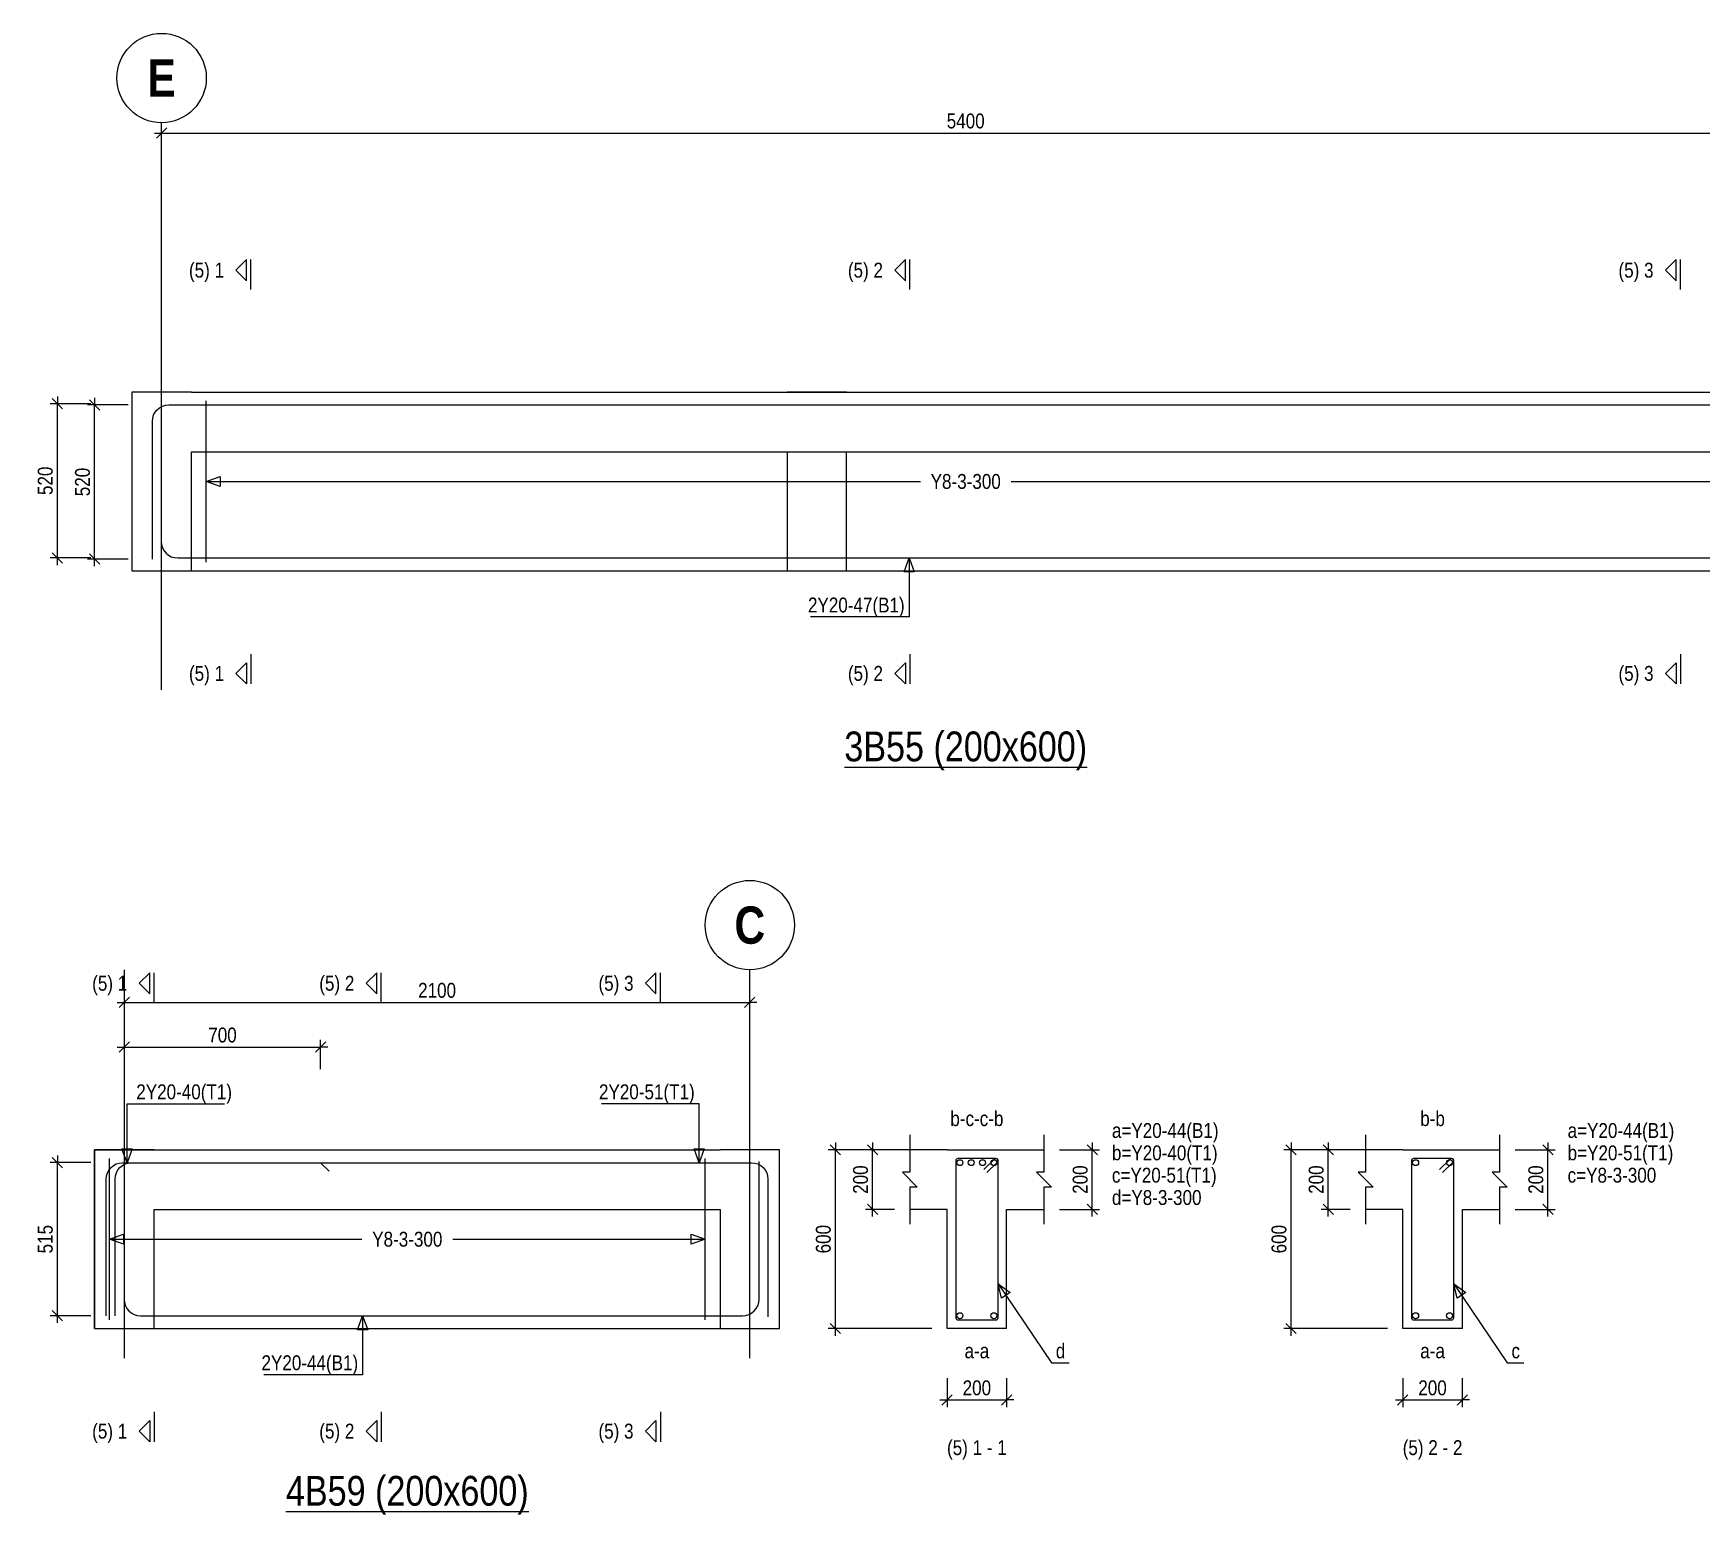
# Model space of a CAD drawing. Extents: x 0 to 206258, y -403073 to 0.
# Drawn here: x 12479 to 23682, y -263624 to -253674 of the extents above; entities that cross this region are included whole.
import ezdxf
from ezdxf.enums import TextEntityAlignment as Align
from ezdxf.lldxf.tags import DXFTag

# ---------------------------------------------------------------- set-up
doc = ezdxf.new("R2010")
doc.units = 0
doc.header["$LTSCALE"] = 1000
for name, color, linetype in [('Axis Circle(Dir 2)', 150, 'Continuous'), ('Axis Label(Dir 1)', 7, 'Continuous'), ('Axis Line(Dir 2)', 150, 'CENTER2'), ('Break Line', 5, 'Continuous'), ('Dimension Line', 5, 'Continuous'), ('Front Elevation Line', 40, 'Continuous'), ('Leader Line', 5, 'Continuous'), ('Link Line', 3, 'Continuous'), ('Rebar Kink', 4, 'Continuous'), ('Rebar Label', 6, 'Continuous'), ('Rebar Line', 7, 'Continuous'), ('Section Label', 1, 'Continuous'), ('Section Line', 1, 'Continuous'), ('Top Rebar Label', 6, 'Continuous'), ('Top Rebar Line', 7, 'Continuous')]:
    doc.layers.add(name, color=color, linetype=linetype)
for name, color, linetype, true_color in [('Back Elevation Line', 191, 'HIDDEN2', 0xd4aaff), ('Beam Label(D)', 94, 'Continuous', 0x008100), ('Beam Line(D)', 112, 'Continuous', 0x00bd5e), ('Link Label', 94, 'Continuous', 0x008100)]:
    doc.layers.add(name, color=color, linetype=linetype, true_color=true_color)
doc.styles.add('Axis Label(Dir 1)', font='ARIALNB.TTF', dxfattribs={"height": 250})
doc.styles.add('Beam Label(D)', font='ARIALN.TTF', dxfattribs={"height": 200})
doc.styles.add('Dimension Text', font='ARIALN.TTF', dxfattribs={"height": 100})
doc.styles.add('Link Label', font='ARIALN.TTF', dxfattribs={"height": 100})
doc.styles.add('Rebar Label', font='ARIALN.TTF', dxfattribs={"height": 100})
doc.styles.add('Section Label', font='ARIALN.TTF', dxfattribs={"height": 100})
doc.styles.add('Top Rebar Label', font='ARIALN.TTF', dxfattribs={"height": 100})
tags = doc.linetypes.add('CENTER2', pattern=[1.125, 0.75, -0.125, 0.125, -0.125]).pattern_tags.tags
tags[10:11] = [DXFTag(74, 4), DXFTag(75, 0), DXFTag(340, '0'), DXFTag(46, 0.0), DXFTag(50, 0.0), DXFTag(44, 0.0), DXFTag(45, 0.0)]
tags[8:9] = [DXFTag(74, 4), DXFTag(75, 0), DXFTag(340, '0'), DXFTag(46, 0.0), DXFTag(50, 0.0), DXFTag(44, 0.0), DXFTag(45, 0.0)]
tags[6:7] = [DXFTag(74, 4), DXFTag(75, 0), DXFTag(340, '0'), DXFTag(46, 0.0), DXFTag(50, 0.0), DXFTag(44, 0.0), DXFTag(45, 0.0)]
tags[4:5] = [DXFTag(74, 4), DXFTag(75, 0), DXFTag(340, '0'), DXFTag(46, 0.0), DXFTag(50, 0.0), DXFTag(44, 0.0), DXFTag(45, 0.0)]
tags = doc.linetypes.add('HIDDEN2', pattern=[0.1875, 0.125, -0.0625]).pattern_tags.tags
tags[6:7] = [DXFTag(74, 4), DXFTag(75, 0), DXFTag(340, '0'), DXFTag(46, 0.0), DXFTag(50, 0.0), DXFTag(44, 0.0), DXFTag(45, 0.0)]
tags[4:5] = [DXFTag(74, 4), DXFTag(75, 0), DXFTag(340, '0'), DXFTag(46, 0.0), DXFTag(50, 0.0), DXFTag(44, 0.0), DXFTag(45, 0.0)]
doc.dimstyles.new('BEAM', dxfattribs={"dimtxt": 100, "dimasz": 30, "dimexe": 48.3, "dimexo": 103.5, "dimgap": 30, "dimtad": 1, "dimtoh": 1, "dimdec": 1, "dimlfac": 0.5, "dimdsep": 46, "dimtxsty": 'Dimension Text', "dimblk": 'PCDIM_TICK', "dimcen": 0.09, "dimclrd": 5, "dimclre": 5, "dimclrt": 5, "dimadec": 1, "dimazin": 0, "dimtp": 1, "dimtm": 1, "dimtfac": 1, "dimtdec": 4, "dimtofl": 0, "dimtmove": 0, "dimatfit": 3, "dimfxl": 1, "dimtolj": 1, "dimtzin": 0, "dimarcsym": 0})

# ---------------------------------------------------------------- blocks, each defined once
blk = doc.blocks.new('PCDIM_TICK')
at = {"layer": 'Dimension Line', "color": 0, "transparency": 33554687}
for p, q in [((1.15, 1.15), (-1.15, -1.15)), ((1.61, 0), (0, 0))]:
    blk.add_line(p, q, dxfattribs=at)
blk = doc.blocks.new('*U3281')
at = {"layer": 'Dimension Line', "color": 5, "true_color": 0x0000ff, "transparency": 16777216}
for p, q in [((13115, -256170), (12842, -256170)), ((12890, -257206), (12890, -256170)), ((13115, -257206), (12842, -257206))]:
    blk.add_line(p, q, dxfattribs=at)
at = {"layer": 'Dimension Line', "color": 5, "true_color": 0x0000ff, "transparency": 16777216, "xscale": 30, "yscale": 30}
for p, rotation in [((12890, -256170), 89.99999999999447), ((12890, -257206), 269.9999999999834)]:
    blk.add_blockref('PCDIM_TICK', p, dxfattribs=dict(at, rotation=rotation))
at = {"layer": 'Dimension Line', "color": 5, "true_color": 0x0000ff, "transparency": 16777216, "insert": (12860, -256688), "char_height": 100, "width": 181.5, "attachment_point": 8, "rotation": 90, "style": 'Dimension Text'}
blk.add_mtext('520', dxfattribs=at)
blk = doc.blocks.new('*U3282')
at = {"layer": 'Dimension Line', "color": 5, "true_color": 0x0000ff, "transparency": 16777216}
for p, q in [((12865, -256162), (12592, -256162)), ((12640, -257198), (12640, -256162)), ((12865, -257198), (12592, -257198))]:
    blk.add_line(p, q, dxfattribs=at)
at = {"layer": 'Dimension Line', "color": 5, "true_color": 0x0000ff, "transparency": 16777216, "xscale": 30, "yscale": 30}
for p, rotation in [((12640, -256162), 89.99999999999447), ((12640, -257198), 269.9999999999834)]:
    blk.add_blockref('PCDIM_TICK', p, dxfattribs=dict(at, rotation=rotation))
at = {"layer": 'Dimension Line', "color": 5, "true_color": 0x0000ff, "transparency": 16777216, "insert": (12610, -256680), "char_height": 100, "width": 181.5, "attachment_point": 8, "rotation": 90, "style": 'Dimension Text'}
blk.add_mtext('520', dxfattribs=at)
blk = doc.blocks.new('*U3283')
at = {"layer": 'Dimension Line', "color": 5, "true_color": 0x0000ff, "transparency": 16777216}
for p, q in [((13340, -254491), (13340, -254296)), ((24140, -254491), (24140, -254296)), ((13340, -254344), (24140, -254344))]:
    blk.add_line(p, q, dxfattribs=at)
at = {"layer": 'Dimension Line', "color": 5, "true_color": 0x0000ff, "transparency": 16777216, "xscale": 30, "yscale": 30, "rotation": 180.0000000000004}
blk.add_blockref('PCDIM_TICK', (13340, -254344), dxfattribs=at)
at = {"layer": 'Dimension Line', "color": 5, "true_color": 0x0000ff, "transparency": 16777216, "xscale": 30, "yscale": 30}
blk.add_blockref('PCDIM_TICK', (24140, -254344), dxfattribs=at)
at = {"layer": 'Dimension Line', "color": 5, "true_color": 0x0000ff, "transparency": 16777216, "insert": (18740, -254314), "char_height": 100, "width": 245.98, "attachment_point": 8, "style": 'Dimension Text'}
blk.add_mtext('5400', dxfattribs=at)
blk = doc.blocks.new('*U3346')
at = {"layer": 'Dimension Line', "color": 5, "true_color": 0x0000ff, "transparency": 16777216}
for p, q in [((13090, -260631), (13090, -260436)), ((14408, -260631), (14408, -260436)), ((13090, -260484), (14408, -260484))]:
    blk.add_line(p, q, dxfattribs=at)
at = {"layer": 'Dimension Line', "color": 5, "true_color": 0x0000ff, "transparency": 16777216, "xscale": 30, "yscale": 30, "rotation": 180.0000000000004}
blk.add_blockref('PCDIM_TICK', (13090, -260484), dxfattribs=at)
at = {"layer": 'Dimension Line', "color": 5, "true_color": 0x0000ff, "transparency": 16777216, "xscale": 30, "yscale": 30}
blk.add_blockref('PCDIM_TICK', (14408, -260484), dxfattribs=at)
at = {"layer": 'Dimension Line', "color": 5, "true_color": 0x0000ff, "transparency": 16777216, "insert": (13749, -260454), "char_height": 100, "width": 180.83, "attachment_point": 8, "style": 'Dimension Text'}
blk.add_mtext('700', dxfattribs=at)
blk = doc.blocks.new('*U3347')
at = {"layer": 'Dimension Line', "color": 5, "true_color": 0x0000ff, "transparency": 16777216}
for p, q in [((12865, -261260), (12592, -261260)), ((12640, -262288), (12640, -261260)), ((12865, -262288), (12592, -262288))]:
    blk.add_line(p, q, dxfattribs=at)
at = {"layer": 'Dimension Line', "color": 5, "true_color": 0x0000ff, "transparency": 16777216, "xscale": 30, "yscale": 30}
for p, rotation in [((12640, -261260), 89.99999999999447), ((12640, -262288), 269.9999999999834)]:
    blk.add_blockref('PCDIM_TICK', p, dxfattribs=dict(at, rotation=rotation))
at = {"layer": 'Dimension Line', "color": 5, "true_color": 0x0000ff, "transparency": 16777216, "insert": (12610, -261774), "char_height": 100, "width": 182.37, "attachment_point": 8, "rotation": 90, "style": 'Dimension Text'}
blk.add_mtext('515', dxfattribs=at)
blk = doc.blocks.new('*U3348')
at = {"layer": 'Dimension Line', "color": 5, "true_color": 0x0000ff, "transparency": 16777216}
for p, q in [((13090, -260331), (13090, -260136)), ((17290, -260331), (17290, -260136)), ((13090, -260184), (17290, -260184))]:
    blk.add_line(p, q, dxfattribs=at)
at = {"layer": 'Dimension Line', "color": 5, "true_color": 0x0000ff, "transparency": 16777216, "xscale": 30, "yscale": 30, "rotation": 180.0000000000004}
blk.add_blockref('PCDIM_TICK', (13090, -260184), dxfattribs=at)
at = {"layer": 'Dimension Line', "color": 5, "true_color": 0x0000ff, "transparency": 16777216, "xscale": 30, "yscale": 30}
blk.add_blockref('PCDIM_TICK', (17290, -260184), dxfattribs=at)
at = {"layer": 'Dimension Line', "color": 5, "true_color": 0x0000ff, "transparency": 16777216, "insert": (15190, -260154), "char_height": 100, "width": 247.25, "attachment_point": 8, "style": 'Dimension Text'}
blk.add_mtext('2100', dxfattribs=at)
blk = doc.blocks.new('*U3349')
at = {"layer": 'Dimension Line', "color": 5, "true_color": 0x0000ff, "transparency": 16777216}
for p, q in [((19369, -261174), (19638, -261174)), ((19590, -261574), (19590, -261174)), ((19369, -261574), (19638, -261574))]:
    blk.add_line(p, q, dxfattribs=at)
at = {"layer": 'Dimension Line', "color": 5, "true_color": 0x0000ff, "transparency": 16777216, "xscale": 30, "yscale": 30}
for p, rotation in [((19590, -261174), 89.99999999999447), ((19590, -261574), 269.9999999999834)]:
    blk.add_blockref('PCDIM_TICK', p, dxfattribs=dict(at, rotation=rotation))
at = {"layer": 'Dimension Line', "color": 5, "true_color": 0x0000ff, "transparency": 16777216, "insert": (19560, -261374), "char_height": 100, "width": 182.77, "attachment_point": 8, "rotation": 90, "style": 'Dimension Text'}
blk.add_mtext('200', dxfattribs=at)
blk = doc.blocks.new('*U3350')
at = {"layer": 'Dimension Line', "color": 5, "true_color": 0x0000ff, "transparency": 16777216}
for p, q in [((18262, -261174), (18067, -261174)), ((18115, -261574), (18115, -261174)), ((18262, -261574), (18067, -261574))]:
    blk.add_line(p, q, dxfattribs=at)
at = {"layer": 'Dimension Line', "color": 5, "true_color": 0x0000ff, "transparency": 16777216, "xscale": 30, "yscale": 30}
for p, rotation in [((18115, -261174), 89.99999999999447), ((18115, -261574), 269.9999999999834)]:
    blk.add_blockref('PCDIM_TICK', p, dxfattribs=dict(at, rotation=rotation))
at = {"layer": 'Dimension Line', "color": 5, "true_color": 0x0000ff, "transparency": 16777216, "insert": (18085, -261374), "char_height": 100, "width": 182.77, "attachment_point": 8, "rotation": 90, "style": 'Dimension Text'}
blk.add_mtext('200', dxfattribs=at)
blk = doc.blocks.new('*U3351')
at = {"layer": 'Dimension Line', "color": 5, "true_color": 0x0000ff, "transparency": 16777216}
for p, q in [((18512, -261174), (17817, -261174)), ((17865, -262374), (17865, -261174)), ((18512, -262374), (17817, -262374))]:
    blk.add_line(p, q, dxfattribs=at)
at = {"layer": 'Dimension Line', "color": 5, "true_color": 0x0000ff, "transparency": 16777216, "xscale": 30, "yscale": 30}
for p, rotation in [((17865, -261174), 89.99999999999447), ((17865, -262374), 269.9999999999834)]:
    blk.add_blockref('PCDIM_TICK', p, dxfattribs=dict(at, rotation=rotation))
at = {"layer": 'Dimension Line', "color": 5, "true_color": 0x0000ff, "transparency": 16777216, "insert": (17835, -261774), "char_height": 100, "width": 181.97, "attachment_point": 8, "rotation": 90, "style": 'Dimension Text'}
blk.add_mtext('600', dxfattribs=at)
blk = doc.blocks.new('*U3352')
at = {"layer": 'Dimension Line', "color": 5, "true_color": 0x0000ff, "transparency": 16777216}
for p, q in [((18615, -262708), (18615, -262903)), ((19015, -262708), (19015, -262903)), ((18615, -262854), (19015, -262854))]:
    blk.add_line(p, q, dxfattribs=at)
at = {"layer": 'Dimension Line', "color": 5, "true_color": 0x0000ff, "transparency": 16777216, "xscale": 30, "yscale": 30, "rotation": 180.0000000000004}
blk.add_blockref('PCDIM_TICK', (18615, -262854), dxfattribs=at)
at = {"layer": 'Dimension Line', "color": 5, "true_color": 0x0000ff, "transparency": 16777216, "xscale": 30, "yscale": 30}
blk.add_blockref('PCDIM_TICK', (19015, -262854), dxfattribs=at)
at = {"layer": 'Dimension Line', "color": 5, "true_color": 0x0000ff, "transparency": 16777216, "insert": (18815, -262824), "char_height": 100, "width": 182.77, "attachment_point": 8, "style": 'Dimension Text'}
blk.add_mtext('200', dxfattribs=at)
blk = doc.blocks.new('*U3353')
at = {"layer": 'Dimension Line', "color": 5, "true_color": 0x0000ff, "transparency": 16777216}
for p, q in [((22429, -261174), (22699, -261174)), ((22650, -261574), (22650, -261174)), ((22429, -261574), (22699, -261574))]:
    blk.add_line(p, q, dxfattribs=at)
at = {"layer": 'Dimension Line', "color": 5, "true_color": 0x0000ff, "transparency": 16777216, "xscale": 30, "yscale": 30}
for p, rotation in [((22650, -261174), 89.99999999999447), ((22650, -261574), 269.9999999999834)]:
    blk.add_blockref('PCDIM_TICK', p, dxfattribs=dict(at, rotation=rotation))
at = {"layer": 'Dimension Line', "color": 5, "true_color": 0x0000ff, "transparency": 16777216, "insert": (22620, -261374), "char_height": 100, "width": 182.77, "attachment_point": 8, "rotation": 90, "style": 'Dimension Text'}
blk.add_mtext('200', dxfattribs=at)
blk = doc.blocks.new('*U3354')
at = {"layer": 'Dimension Line', "color": 5, "true_color": 0x0000ff, "transparency": 16777216}
for p, q in [((21322, -261174), (21127, -261174)), ((21175, -261574), (21175, -261174)), ((21322, -261574), (21127, -261574))]:
    blk.add_line(p, q, dxfattribs=at)
at = {"layer": 'Dimension Line', "color": 5, "true_color": 0x0000ff, "transparency": 16777216, "xscale": 30, "yscale": 30}
for p, rotation in [((21175, -261174), 89.99999999999447), ((21175, -261574), 269.9999999999834)]:
    blk.add_blockref('PCDIM_TICK', p, dxfattribs=dict(at, rotation=rotation))
at = {"layer": 'Dimension Line', "color": 5, "true_color": 0x0000ff, "transparency": 16777216, "insert": (21145, -261374), "char_height": 100, "width": 182.77, "attachment_point": 8, "rotation": 90, "style": 'Dimension Text'}
blk.add_mtext('200', dxfattribs=at)
blk = doc.blocks.new('*U3355')
at = {"layer": 'Dimension Line', "color": 5, "true_color": 0x0000ff, "transparency": 16777216}
for p, q in [((21572, -261174), (20877, -261174)), ((20925, -262374), (20925, -261174)), ((21572, -262374), (20877, -262374))]:
    blk.add_line(p, q, dxfattribs=at)
at = {"layer": 'Dimension Line', "color": 5, "true_color": 0x0000ff, "transparency": 16777216, "xscale": 30, "yscale": 30}
for p, rotation in [((20925, -261174), 89.99999999999447), ((20925, -262374), 269.9999999999834)]:
    blk.add_blockref('PCDIM_TICK', p, dxfattribs=dict(at, rotation=rotation))
at = {"layer": 'Dimension Line', "color": 5, "true_color": 0x0000ff, "transparency": 16777216, "insert": (20895, -261774), "char_height": 100, "width": 181.97, "attachment_point": 8, "rotation": 90, "style": 'Dimension Text'}
blk.add_mtext('600', dxfattribs=at)
blk = doc.blocks.new('*U3356')
at = {"layer": 'Dimension Line', "color": 5, "true_color": 0x0000ff, "transparency": 16777216}
for p, q in [((21675, -262708), (21675, -262903)), ((22075, -262708), (22075, -262903)), ((21675, -262854), (22075, -262854))]:
    blk.add_line(p, q, dxfattribs=at)
at = {"layer": 'Dimension Line', "color": 5, "true_color": 0x0000ff, "transparency": 16777216, "xscale": 30, "yscale": 30, "rotation": 180.0000000000004}
blk.add_blockref('PCDIM_TICK', (21675, -262854), dxfattribs=at)
at = {"layer": 'Dimension Line', "color": 5, "true_color": 0x0000ff, "transparency": 16777216, "xscale": 30, "yscale": 30}
blk.add_blockref('PCDIM_TICK', (22075, -262854), dxfattribs=at)
at = {"layer": 'Dimension Line', "color": 5, "true_color": 0x0000ff, "transparency": 16777216, "insert": (21875, -262824), "char_height": 100, "width": 182.77, "attachment_point": 8, "style": 'Dimension Text'}
blk.add_mtext('200', dxfattribs=at)

msp = doc.modelspace()

# ---------------------------------------------------------------- linework, layer by layer
at = {"layer": 'Axis Circle(Dir 2)', "transparency": 33554687}
for centre in [(13340.146, -253974.284), (17290.146, -259664.284)]:
    msp.add_circle(centre, 300, dxfattribs=at)
at = {"layer": 'Axis Line(Dir 2)', "transparency": 33554687}
for points in [[(13340.146, -258084.284), (13340.146, -254274.284)], [(13090.146, -262574.284), (13090.146, -259964.284)], [(17290.146, -262574.284), (17290.146, -259964.284)]]:
    msp.add_lwpolyline(points, dxfattribs=at)
at = {"layer": 'Back Elevation Line', "transparency": 33554687}
for points in [[(13540.146, -256084.284), (13140.146, -256084.284)], [(13140.146, -256084.284), (13140.146, -257284.284)], [(13540.146, -256084.284), (17540.146, -256084.284)], [(17940.146, -256084.284), (17540.146, -256084.284)], [(17940.146, -256084.284), (23940.146, -256084.284)], [(13540.146, -257284.284), (13540.146, -256484.284)], [(13540.146, -256484.284), (17540.146, -256484.284)], [(17540.146, -256484.284), (17540.146, -257284.284)], [(17940.146, -257284.284), (17940.146, -256484.284)], [(17940.146, -256484.284), (23940.146, -256484.284)], [(13140.146, -257284.284), (13540.146, -257284.284)], [(17540.146, -257284.284), (17940.146, -257284.284)], [(13290.146, -261174.284), (12890.146, -261174.284)], [(12890.146, -261174.284), (12890.146, -262374.284)], [(13290.146, -261174.284), (12890.146, -261174.284)], [(12890.146, -261174.284), (12890.146, -262374.284)], [(13290.146, -261174.284), (12890.146, -261174.284)], [(12890.146, -261174.284), (12890.146, -262374.284)], [(13290.146, -261174.284), (17090.146, -261174.284)], [(17490.146, -261174.284), (17090.146, -261174.284)], [(17490.146, -261174.284), (17090.146, -261174.284)], [(17490.146, -262374.284), (17490.146, -261174.284)], [(17490.146, -262374.284), (17490.146, -261174.284)], [(13290.146, -262374.284), (13290.146, -261574.284)], [(13290.146, -262374.284), (13290.146, -261574.284)], [(13290.146, -262374.284), (13290.146, -261574.284)], [(13290.146, -261574.284), (17090.146, -261574.284)], [(17090.146, -261574.284), (17090.146, -262374.284)], [(17090.146, -261574.284), (17090.146, -262374.284)], [(12890.146, -262374.284), (13290.146, -262374.284)], [(12890.146, -262374.284), (13290.146, -262374.284)], [(12890.146, -262374.284), (13290.146, -262374.284)], [(17090.146, -262374.284), (17490.146, -262374.284)], [(17090.146, -262374.284), (17490.146, -262374.284)]]:
    msp.add_lwpolyline(points, dxfattribs=at)
at = {"layer": 'Beam Line(D)', "transparency": 33554687}
for points in [[(13140.146, -256084.284), (13140.146, -257284.284)], [(13540.146, -256084.284), (13140.146, -256084.284)], [(13540.146, -256084.284), (23940.146, -256084.284)], [(13140.146, -257284.284), (13540.146, -257284.284)], [(13540.146, -257284.284), (23940.146, -257284.284)], [(12890.146, -261174.284), (17090.146, -261174.284)], [(12890.146, -262374.284), (12890.146, -261174.284)], [(17490.146, -261174.284), (17090.146, -261174.284)], [(17490.146, -262374.284), (17490.146, -261174.284)], [(18615.146, -261174.284), (18365.146, -261174.284)], [(18615.146, -261174.284), (19015.146, -261174.284)], [(18615.146, -261174.284), (18615.146, -261174.284)], [(19015.146, -261174.284), (19015.146, -261174.284)], [(19015.146, -261174.284), (19265.146, -261174.284)], [(21675.384, -261174.284), (21425.384, -261174.284)], [(21675.384, -261174.284), (22075.384, -261174.284)], [(21675.384, -261174.284), (21675.384, -261174.284)], [(22075.384, -261174.284), (22075.384, -261174.284)], [(22075.384, -261174.284), (22325.384, -261174.284)], [(19015.146, -262374.284), (18615.146, -262374.284), (18615.146, -261574.284), (18365.146, -261574.284)], [(19015.146, -262374.284), (19015.146, -261574.284), (19265.146, -261574.284)], [(22075.384, -262374.284), (21675.384, -262374.284), (21675.384, -261574.284), (21425.384, -261574.284)], [(22075.384, -262374.284), (22075.384, -261574.284), (22325.384, -261574.284)], [(12890.146, -262374.284), (17090.146, -262374.284)], [(17090.146, -262374.284), (17490.146, -262374.284)]]:
    msp.add_lwpolyline(points, dxfattribs=at)
at = {"layer": 'Break Line', "transparency": 33554687}
for points in [[(18365.146, -261074.284), (18365.146, -261324.284), (18315.146, -261324.284), (18415.146, -261424.284), (18365.146, -261424.284), (18365.146, -261674.284)], [(19265.146, -261074.284), (19265.146, -261324.284), (19215.146, -261324.284), (19315.146, -261424.284), (19265.146, -261424.284), (19265.146, -261674.284)], [(21425.384, -261074.284), (21425.384, -261324.284), (21375.384, -261324.284), (21475.384, -261424.284), (21425.384, -261424.284), (21425.384, -261674.284)], [(22325.384, -261074.284), (22325.384, -261324.284), (22275.384, -261324.284), (22375.384, -261424.284), (22325.384, -261424.284), (22325.384, -261674.284)]]:
    msp.add_lwpolyline(points, dxfattribs=at)
at = {"layer": 'Front Elevation Line', "transparency": 33554687}
for points in [[(13540.146, -256084.284), (13140.146, -256084.284)], [(13140.146, -256084.284), (13140.146, -257284.284)], [(13540.146, -256084.284), (23940.146, -256084.284)], [(13540.146, -257284.284), (13540.146, -256484.284)], [(13540.146, -256484.284), (23940.146, -256484.284)], [(13140.146, -257284.284), (13540.146, -257284.284)], [(13290.146, -261174.284), (12890.146, -261174.284)], [(12890.146, -261174.284), (12890.146, -262374.284)], [(13290.146, -261174.284), (17090.146, -261174.284)], [(17490.146, -261174.284), (17090.146, -261174.284)], [(17490.146, -262374.284), (17490.146, -261174.284)], [(13290.146, -262374.284), (13290.146, -261574.284)], [(13290.146, -261574.284), (17090.146, -261574.284)], [(17090.146, -261574.284), (17090.146, -262374.284)], [(12890.146, -262374.284), (13290.146, -262374.284)], [(17090.146, -262374.284), (17490.146, -262374.284)]]:
    msp.add_lwpolyline(points, dxfattribs=at)
at = {"layer": 'Leader Line', "transparency": 33554687}
for points in [[(13640.146, -256684.284), (13734.115, -256650.082), (13734.115, -256718.486), (13640.146, -256684.284), (18435.502, -256684.284)], [(19044.79, -256684.284), (23840.146, -256684.284), (23746.176, -256718.486), (23746.176, -256650.082), (23840.146, -256684.284)], [(18360.146, -257198.284), (18360.146, -257594.284), (17697.472, -257594.284)], [(18394.348, -257292.253), (18325.944, -257292.253), (18360.146, -257198.284), (18394.348, -257292.253)], [(13108.146, -261260.284), (13108.146, -260864.284), (13763.137, -260864.284)], [(16950.146, -261260.284), (16950.146, -260864.284), (16295.155, -260864.284)], [(13073.944, -261166.314), (13142.348, -261166.314), (13108.146, -261260.284), (13073.944, -261166.314)], [(16915.944, -261166.314), (16984.348, -261166.314), (16950.146, -261260.284), (16915.944, -261166.314)], [(12990.146, -261774.284), (13084.115, -261740.082), (13084.115, -261808.486), (12990.146, -261774.284), (14685.502, -261774.284)], [(15294.79, -261774.284), (16990.146, -261774.284), (16896.177, -261808.486), (16896.177, -261740.082), (16990.146, -261774.284)], [(19038.086, -262133.009), (18981.402, -262171.297), (18957.146, -262074.284), (19038.086, -262133.009)], [(18957.146, -262074.284), (19315.146, -262604.284), (19435.957, -262604.284)], [(22098.325, -262133.008), (22041.641, -262171.297), (22017.384, -262074.283), (22098.325, -262133.008)], [(22017.384, -262074.283), (22375.384, -262604.284), (22488.514, -262604.284)], [(14690.146, -262288.284), (14690.146, -262684.284), (14027.472, -262684.284)], [(14724.348, -262382.253), (14655.944, -262382.253), (14690.146, -262288.284), (14724.348, -262382.253)]]:
    msp.add_lwpolyline(points, dxfattribs=at)
at = {"layer": 'Link Line', "transparency": 33554687}
for p, q in [((13640.146, -257226.284), (13640.146, -256142.284)), ((12990.146, -262316.284), (12990.146, -261232.284)), ((16990.146, -262316.284), (16990.146, -261232.284))]:
    msp.add_line(p, q, dxfattribs=at)
for points in [[(18882.335, -261326.894), (18953.045, -261256.183, 0.668178638), (18943.146, -261232.284), (18687.146, -261232.284, 0.414213562), (18673.146, -261246.284), (18673.146, -262302.284, 0.414213562), (18687.146, -262316.284), (18943.146, -262316.284, 0.414213562), (18957.146, -262302.284), (18957.146, -261246.284, 0.668178638), (18933.246, -261236.384), (18862.536, -261307.095)], [(21942.573, -261326.894), (22013.284, -261256.183, 0.668178638), (22003.384, -261232.284), (21747.384, -261232.284, 0.414213562), (21733.384, -261246.284), (21733.384, -262302.284, 0.414213562), (21747.384, -262316.284), (22003.384, -262316.284, 0.414213562), (22017.384, -262302.284), (22017.384, -261246.284, 0.668178638), (21993.485, -261236.384), (21922.774, -261307.095)]]:
    msp.add_lwpolyline(points, format="xyb", dxfattribs=at)
at = {"layer": 'Rebar Kink', "transparency": 33554687}
msp.add_line((14464.714, -261316.852), (14408.146, -261260.284), dxfattribs=at)
at = {"layer": 'Rebar Line', "transparency": 33554687}
for points in [[(13338.146, -256162.284), (13338.146, -257088.328, 0.414213562), (13448.102, -257198.284), (25468.662, -257198.284, 0.024922321), (25479.603, -257197.738), (25868.69, -257158.829, -0.024922321), (25879.631, -257158.284), (27798.146, -257158.284)], [(13088.146, -261260.284), (13088.146, -262178.328, 0.414213562), (13198.102, -262288.284), (17242.19, -262288.284, 0.414213543), (17352.146, -262178.328), (17352.146, -261252.284)]]:
    msp.add_lwpolyline(points, format="xyb", dxfattribs=at)
for centre in [(18701.146, -261260.284), (18777.146, -261260.284), (18853.146, -261260.284), (18929.146, -261260.284), (21761.384, -261260.284), (21989.384, -261260.284), (18701.146, -262288.284), (18929.146, -262288.284), (21761.384, -262288.284), (21989.384, -262288.284)]:
    msp.add_circle(centre, 20, dxfattribs=at)
at = {"layer": 'Section Line', "transparency": 33554687}
for points in [[(13910.146, -255194.284), (13839.435, -255264.994), (13910.146, -255335.705), (13910.146, -255194.284)], [(13940.146, -255394.284), (13940.146, -255194.284)], [(18335.146, -255194.284), (18264.435, -255264.994), (18335.146, -255335.705), (18335.146, -255194.284)], [(18365.146, -255394.284), (18365.146, -255194.284)], [(23510.146, -255194.284), (23439.435, -255264.994), (23510.146, -255335.705), (23510.146, -255194.284)], [(23540.146, -255394.284), (23540.146, -255194.284)], [(13940.146, -257844.284), (13940.146, -258044.284)], [(18365.146, -257844.284), (18365.146, -258044.284)], [(23540.146, -257844.284), (23540.146, -258044.284)], [(13910.146, -258044.284), (13910.146, -258044.284), (13839.435, -257973.573), (13910.146, -257902.862), (13910.146, -258044.284)], [(18335.146, -258044.284), (18335.146, -258044.284), (18264.435, -257973.573), (18335.146, -257902.862), (18335.146, -258044.284)], [(23510.146, -258044.284), (23510.146, -258044.284), (23439.435, -257973.573), (23510.146, -257902.862), (23510.146, -258044.284)], [(13260.146, -259984.284), (13189.435, -260054.994), (13260.146, -260125.705), (13260.146, -259984.284)], [(13290.146, -260184.284), (13290.146, -259984.284)], [(14785.146, -259984.284), (14714.435, -260054.994), (14785.146, -260125.705), (14785.146, -259984.284)], [(14815.146, -260184.284), (14815.146, -259984.284)], [(16660.146, -259984.284), (16589.435, -260054.994), (16660.146, -260125.705), (16660.146, -259984.284)], [(16690.146, -260184.284), (16690.146, -259984.284)], [(13290.146, -262934.284), (13290.146, -263134.284)], [(14815.146, -262934.284), (14815.146, -263134.284)], [(16690.146, -262934.284), (16690.146, -263134.284)], [(13260.146, -263134.284), (13260.146, -263134.284), (13189.435, -263063.573), (13260.146, -262992.862), (13260.146, -263134.284)], [(14785.146, -263134.284), (14785.146, -263134.284), (14714.435, -263063.573), (14785.146, -262992.862), (14785.146, -263134.284)], [(16660.146, -263134.284), (16660.146, -263134.284), (16589.435, -263063.573), (16660.146, -262992.862), (16660.146, -263134.284)]]:
    msp.add_lwpolyline(points, dxfattribs=at)
at = {"layer": 'Top Rebar Line', "transparency": 33554687}
for points in [[(13278.146, -257206.284), (13278.146, -256280.239, -0.414213562), (13388.102, -256170.284), (31618.146, -256170.284)], [(12968.146, -262288.284), (12968.146, -261370.239, -0.414213562), (13078.102, -261260.284), (14408.146, -261260.284)], [(13028.146, -262288.284), (13028.146, -261370.239, -0.414213562), (13138.102, -261260.284), (17302.19, -261260.284, -0.414213562), (17412.146, -261370.239), (17412.146, -262296.284)]]:
    msp.add_lwpolyline(points, format="xyb", dxfattribs=at)

# ---------------------------------------------------------------- texts
at = {"layer": 'Axis Label(Dir 1)', "transparency": 33554687, "style": 'Axis Label(Dir 1)'}
for s, p in [('E', (13340.146, -253974.284)), ('C', (17290.146, -259664.284))]:
    msp.add_text(s, height=250, dxfattribs=at).set_placement(p, align=Align.MIDDLE_CENTER)
at = {"layer": 'Beam Label(D)', "transparency": 33554687, "style": 'Beam Label(D)'}
for s, p in [('%%U3B55 (200x600)', (18740.146, -258364.284)), ('%%U4B59 (200x600)', (14990.146, -263364.284))]:
    msp.add_text(s, height=200, dxfattribs=at).set_placement(p, align=Align.TOP_CENTER)
at = {"layer": 'Link Label', "transparency": 33554687, "style": 'Link Label'}
for p in [(18740.146, -256684.284), (14990.146, -261774.284)]:
    msp.add_text('Y8-3-300', height=100, dxfattribs=at).set_placement(p, align=Align.MIDDLE_CENTER)
for s, p in [(' c=Y8-3-300', (22750.384, -261394.284)), (' d=Y8-3-300', (19690.146, -261544.284)), ('d', (19345.146, -262574.284)), ('c', (22405.384, -262574.284))]:
    msp.add_text(s, height=100, dxfattribs=at).set_placement(p)
at = {"layer": 'Rebar Label', "transparency": 33554687, "style": 'Rebar Label'}
for s, p in [(' 2Y20-47(B1)', (18330.146, -257564.284)), (' 2Y20-44(B1)', (14660.146, -262654.284))]:
    msp.add_text(s, height=100, dxfattribs=at).set_placement(p, align=Align.RIGHT)
for s, p in [('b-c-c-b', (18815.146, -261044.284)), ('b-b', (21875.384, -261044.284)), ('a-a', (18815.146, -262604.284)), ('a-a', (21875.384, -262604.284))]:
    msp.add_text(s, height=100, dxfattribs=at).set_placement(p, align=Align.BOTTOM_CENTER)
for p in [(19690.146, -261094.284), (22750.384, -261094.284)]:
    msp.add_text(' a=Y20-44(B1)', height=100, dxfattribs=at).set_placement(p)
at = {"layer": 'Section Label', "transparency": 33554687, "style": 'Section Label'}
for s, p in [('(5) 1', (13759.435, -255264.994)), ('(5) 2', (18184.435, -255264.994)), ('(5) 3', (23359.435, -255264.994)), ('(5) 1', (13759.435, -257973.573)), ('(5) 2', (18184.435, -257973.573)), ('(5) 3', (23359.435, -257973.573)), ('(5) 1', (13109.435, -260054.994)), ('(5) 2', (14634.435, -260054.994)), ('(5) 3', (16509.435, -260054.994)), ('(5) 1', (13109.435, -263063.573)), ('(5) 2', (14634.435, -263063.573)), ('(5) 3', (16509.435, -263063.573))]:
    msp.add_text(s, height=100, dxfattribs=at).set_placement(p, align=Align.MIDDLE_RIGHT)
for s, p in [('(5) 1 - 1', (18815.146, -263254.284)), ('(5) 2 - 2', (21875.384, -263254.284))]:
    msp.add_text(s, height=100, dxfattribs=at).set_placement(p, align=Align.BOTTOM_CENTER)
at = {"layer": 'Top Rebar Label', "transparency": 33554687, "style": 'Top Rebar Label'}
for s, p in [(' 2Y20-40(T1)', (13138.146, -260834.284)), (' b=Y20-40(T1)', (19690.146, -261244.284)), (' b=Y20-51(T1)', (22750.384, -261244.284)), (' c=Y20-51(T1)', (19690.146, -261394.284))]:
    msp.add_text(s, height=100, dxfattribs=at).set_placement(p)
msp.add_text(' 2Y20-51(T1)', height=100, dxfattribs=at).set_placement((16920.146, -260834.284), align=Align.RIGHT)

# ---------------------------------------------------------------- dimensions: what is measured, and where the dimension line sits
at = {"layer": 'Dimension Line', "transparency": 33554687}
for base, p1, p2, text, picture, middle in [((18740.146, -254344.284), (13340.146, -254594.284), (24140.146, -254594.284), '5400', '*U3283', (18740.146, -254344.284)), ((15190.146, -260184.284), (13090.146, -260434.284), (17290.146, -260434.284), '2100', '*U3348', (15190.146, -260184.284)), ((13749.146, -260484.284), (13090.146, -260734.284), (14408.146, -260734.284), '700', '*U3346', (13749.146, -260484.284)), ((18815.146, -262854.284), (18615.146, -262604.284), (19015.146, -262604.284), '200', '*U3352', (18815.146, -262854.284)), ((21875.384, -262854.284), (21675.384, -262604.284), (22075.384, -262604.284), '200', '*U3356', (21875.384, -262854.284))]:
    dim = msp.add_linear_dim(base=base, p1=p1, p2=p2, text=text, dimstyle='BEAM', override={"dimscale": 1, "dimtxt": 100, "dimasz": 30, "dimexe": 48.3, "dimexo": 103.5, "dimgap": 30, "dimtad": 1, "dimtih": 0, "dimdec": 1, "dimlfac": 0.5, "dimzin": 8, "dimlunit": 2, "dimpost": '', "dimtxsty": 'Dimension Text', "dimblk": 'PCDIM_TICK', "dimse1": 0, "dimse2": 0, "dimsd2": 0, "dimclrd": 5, "dimclre": 5, "dimclrt": 5, "dimaunit": 0, "dimadec": 1, "dimazin": 0, "dimtol": 0, "dimtp": 1, "dimtm": 1, "dimtmove": 0}, dxfattribs=at)
    dim.commit()
    dim.dimension.update_dxf_attribs({"geometry": picture, "text_midpoint": middle})
for base, p1, p2, text, picture, middle in [((12640.146, -256680.284), (12968.146, -257198.284), (12968.146, -256162.284), '520', '*U3282', (12640.146, -256680.284)), ((12890.146, -256688.284), (13218.146, -257206.284), (13218.146, -256170.284), '520', '*U3281', (12890.146, -256688.284)), ((17865.146, -261774.284), (18615.146, -262374.284), (18615.146, -261174.284), '600', '*U3351', (17865.146, -261774.284)), ((18115.146, -261374.284), (18365.146, -261574.284), (18365.146, -261174.284), '200', '*U3350', (18115.146, -261374.284)), ((19590.146, -261374.284), (19265.146, -261574.284), (19265.146, -261174.284), '200', '*U3349', (19590.146, -261374.284)), ((20925.384, -261774.284), (21675.384, -262374.284), (21675.384, -261174.284), '600', '*U3355', (20925.384, -261774.284)), ((21175.384, -261374.284), (21425.384, -261574.284), (21425.384, -261174.284), '200', '*U3354', (21175.384, -261374.284)), ((22650.384, -261374.284), (22325.384, -261574.284), (22325.384, -261174.284), '200', '*U3353', (22650.384, -261374.284)), ((12640.146, -261774.284), (12968.146, -262288.284), (12968.146, -261260.284), '515', '*U3347', (12640.146, -261774.284))]:
    dim = msp.add_linear_dim(base=base, p1=p1, p2=p2, angle=90, text=text, dimstyle='BEAM', override={"dimscale": 1, "dimtxt": 100, "dimasz": 30, "dimexe": 48.3, "dimexo": 103.5, "dimgap": 30, "dimtad": 1, "dimtih": 0, "dimdec": 1, "dimlfac": 0.5, "dimzin": 8, "dimlunit": 2, "dimpost": '', "dimtxsty": 'Dimension Text', "dimblk": 'PCDIM_TICK', "dimse1": 0, "dimse2": 0, "dimsd2": 0, "dimclrd": 5, "dimclre": 5, "dimclrt": 5, "dimaunit": 0, "dimadec": 1, "dimazin": 0, "dimtol": 0, "dimtp": 1, "dimtm": 1, "dimtmove": 0}, dxfattribs=at)
    dim.commit()
    dim.dimension.update_dxf_attribs({"geometry": picture, "text_midpoint": middle})

doc.saveas('drawing.dxf')
